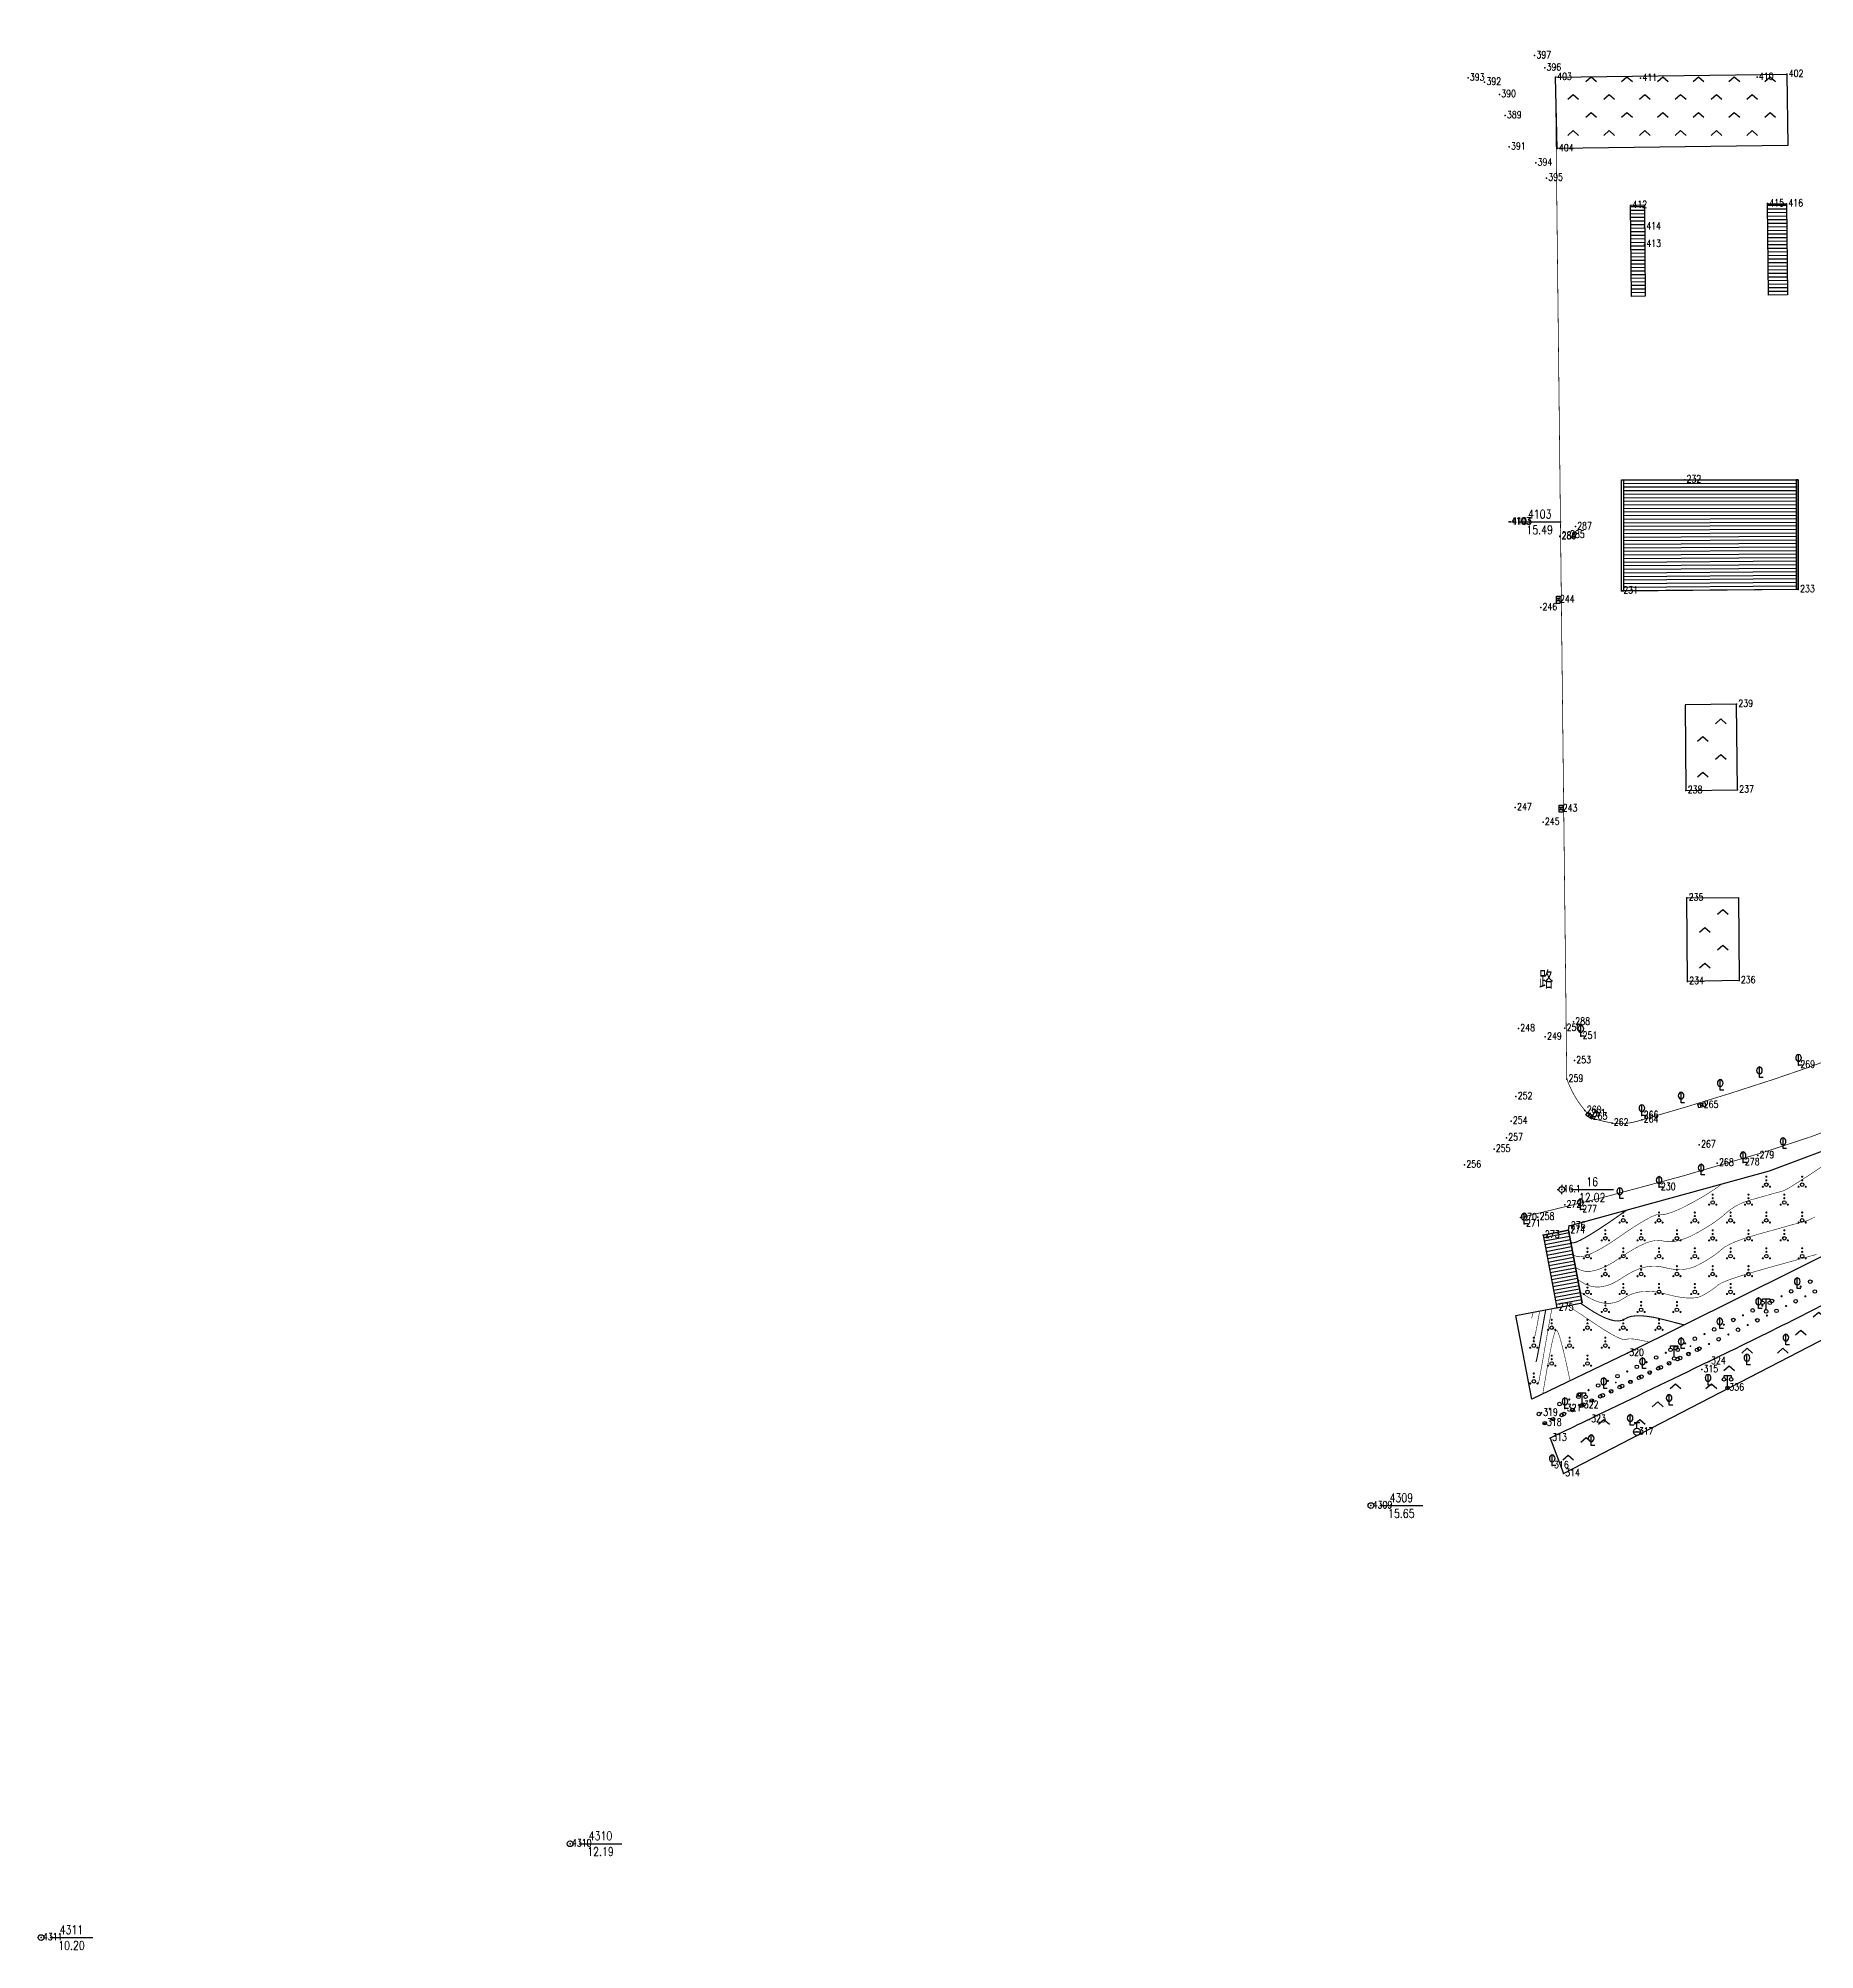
# Model space of a CAD drawing. Extents: x 1196 to 2163, y 619 to 1882.
# Drawn here: x 1499.5 to 1747.7, y 618.7 to 885.9 of the extents above; entities that cross this region are included whole.
import ezdxf
from ezdxf.enums import TextEntityAlignment as Align

# ---------------------------------------------------------------- set-up
doc = ezdxf.new("R2010")
doc.units = 0
doc.header["$LTSCALE"] = 0.5
doc.header["$PDSIZE"] = 0.2
doc.layers.get('0').update_dxf_attribs({"linetype": 'CONTINUOUS'})
doc.layers.add('ASSIST', color=7, linetype='CONTINUOUS', plot=False)
for name, color, linetype in [('DGX', 2, 'CONTINUOUS'), ('DLDW', 11, 'CONTINUOUS'), ('DLSS', 4, 'CONTINUOUS'), ('GXYZ', 2, 'CONTINUOUS'), ('JMD', 6, 'CONTINUOUS'), ('KZD', 1, 'CONTINUOUS'), ('ZBTZ', 3, 'CONTINUOUS'), ('ZDH', 1, 'CONTINUOUS')]:
    doc.layers.add(name, color=color, linetype=linetype)
doc.styles.add('HZ', font='rs.shx', dxfattribs={"width": 0.8, "bigfont": 'hztxt.shx'})
doc.linetypes.add('1161', pattern='A,0,[149,AAA.SHX,S=0.15,R=0,X=0,Y=0],-1.6', length=1.6)

# ---------------------------------------------------------------- blocks, each defined once
blk = doc.blocks.new('gc211')
for p, q in [((0, 0), (-1.5, -1.32)), ((1.5, -1.32), (0, 0))]:
    blk.add_line(p, q)
blk = doc.blocks.new('gc253')
at = {"const_width": 0.3}
blk.add_lwpolyline([(-0.15, 0, 1), (0.15, 0, 1)], format="xyb", close=True, dxfattribs=at)
blk = doc.blocks.new('gc170')
at = {"linetype": 'Continuous'}
blk.add_circle((0, 0), 0.5, dxfattribs=at)
blk = doc.blocks.new('gc143')
for p, q in [((0, 0), (0, 3)), ((1, 0), (0, 0))]:
    blk.add_line(p, q)
for centre, start, end in [((0.225, 2), 102.68038, 257.31962), ((-0.225, 2), 282.68038, 77.31962)]:
    blk.add_arc(centre, 1.025, start, end)
blk = doc.blocks.new('gc097')
for p, q in [((-1, 2.9), (-1, 3.5)), ((-1, 3.5), (1, 3.5)), ((0, 0.5), (0, 3.5)), ((1, 3.5), (1, 2.9))]:
    blk.add_line(p, q)
for centre in [(-1, 2.4), (0, 0), (1, 2.4)]:
    blk.add_circle(centre, 0.5)
blk = doc.blocks.new('gc160')
at = {"const_width": 0.3}
for points in [[(-0.15, 2.2, 1), (0.15, 2.2, 1)], [(-0.15, 1.2, 1), (0.15, 1.2, 1)], [(-1.15, -0.6, 1), (-0.85, -0.6, 1)], [(0.85, -0.6, 1), (1.15, -0.6, 1)]]:
    blk.add_lwpolyline(points, format="xyb", close=True, dxfattribs=at)
blk.add_circle((0, 0), 0.5)
blk = doc.blocks.new('gc041')
for p, q in [((-1, 0.5), (1, 0.5)), ((-1, -0.5), (-1, 0.5)), ((-0.33, 0.5), (-0.33, -0.5)), ((0.33, 0.5), (0.33, -0.5)), ((1, 0.5), (1, -0.5)), ((1, -0.5), (-1, -0.5))]:
    blk.add_line(p, q)
blk = doc.blocks.new('gc133')
for p, q in [((-1, 0), (1, 0)), ((-0.8, 2.6), (0.8, 2.6)), ((0, 1), (0, 2.6))]:
    blk.add_line(p, q)
blk.add_circle((0, 0), 1)
blk = doc.blocks.new('gc116')
for p, q in [((-1.3, 0), (-0.8, 0)), ((0, 1.3), (0, 0.8)), ((1.3, 0), (0.8, 0)), ((0, -1.3), (0, -0.8))]:
    blk.add_line(p, q)
blk.add_circle((0, 0), 0.8)
blk.add_point((0, 0))
blk = doc.blocks.new('gc117')
blk.add_circle((0, 0), 0.8)
blk.add_point((0, 0))

msp = doc.modelspace()

# ---------------------------------------------------------------- linework, layer by layer
at = {"linetype": 'Continuous'}
for p, q in [((1709.78, 718.62, 11.94), (1713.33, 719.28, 12.03)), ((1713.33, 719.29, 11.94), (1713.39, 719.89, 12.06)), ((1713.33, 719.29, 11.94), (1715.25, 709.14, 15.95)), ((1715.25, 709.14, 15.95), (1713.33, 719.29, 11.94)), ((1709.78, 718.62, 11.94), (1711.71, 708.46, 15.95)), ((1711.71, 708.46, 15.95), (1715.25, 709.14, 15.95))]:
    msp.add_line(p, q, dxfattribs=at)
for p in [(1740.84, 708.2), (1730.39, 703.11), (1719.95, 698.01)]:
    msp.add_point(p, dxfattribs=at)
at = {"layer": 'ASSIST', "linetype": 'Continuous', "flags": 128}
for points in [[(1723.93, 862.6), (1724.04, 849.85), (1722.11, 849.83), (1722, 862.58)], [(1743.79, 862.78), (1743.9, 850.03), (1741.25, 850.01), (1741.14, 862.76)], [(1720.73, 808.65), (1720.73, 824.19), (1745.43, 824.19), (1745.43, 808.85)], [(1709.78, 718.62), (1711.71, 708.46), (1715.25, 709.14), (1713.33, 719.29)]]:
    msp.add_lwpolyline(points, close=True, dxfattribs=at)
at = {"layer": 'DGX', "linetype": 'Continuous', "const_width": 0.075}
for points in [[(1714.31, 714.12), (1714.61, 713.92), (1715.12, 713.67), (1715.7, 713.54), (1716.34, 713.54), (1717.05, 713.67), (1717.83, 713.93), (1718.68, 714.31), (1719.59, 714.83), (1720.58, 715.47), (1721.56, 716.13), (1722.47, 716.68), (1723.31, 717.13), (1724.08, 717.48), (1724.78, 717.72), (1725.41, 717.85), (1725.97, 717.88), (1726.46, 717.81), (1726.93, 717.71), (1727.43, 717.68), (1727.95, 717.71), (1728.51, 717.8), (1729.09, 717.96), (1729.71, 718.17), (1730.35, 718.45), (1731.02, 718.79), (1731.69, 719.15), (1732.32, 719.52), (1732.9, 719.88), (1733.45, 720.23), (1733.96, 720.58), (1734.43, 720.93), (1734.86, 721.27), (1735.25, 721.61), (1735.63, 721.94), (1736.03, 722.24), (1736.44, 722.51), (1736.87, 722.76), (1737.32, 722.99), (1737.79, 723.19), (1738.27, 723.37), (1738.78, 723.53), (1739.27, 723.66), (1739.72, 723.79), (1740.14, 723.91), (1740.52, 724.01), (1740.86, 724.11), (1741.17, 724.2), (1741.43, 724.27), (1741.66, 724.34), (1741.87, 724.4), (1742.08, 724.46), (1742.28, 724.51), (1742.48, 724.57), (1742.68, 724.62), (1742.87, 724.67), (1743.07, 724.72), (1743.26, 724.77), (1743.54, 724.89), (1744.01, 725.14), (1744.67, 725.54), (1745.51, 726.07), (1746.54, 726.73), (1747.76, 727.54), (1749.16, 728.48)], [(1713.98, 715.87), (1714.18, 715.74), (1714.55, 715.6), (1715.03, 715.58), (1715.63, 715.71), (1716.35, 715.96), (1717.18, 716.36), (1718.13, 716.88), (1719.19, 717.54), (1720.37, 718.33), (1721.54, 719.14), (1722.59, 719.83), (1723.51, 720.4), (1724.3, 720.85), (1724.97, 721.2), (1725.51, 721.42), (1725.93, 721.53), (1726.22, 721.53), (1726.49, 721.5), (1726.83, 721.53), (1727.26, 721.63), (1727.76, 721.8), (1728.34, 722.03), (1729, 722.32), (1729.73, 722.69), (1730.55, 723.11), (1731.37, 723.57), (1732.15, 724.02), (1732.88, 724.47), (1733.56, 724.91), (1734.2, 725.35), (1734.78, 725.78), (1734.79, 725.78)], [(1714.64, 712.38), (1715.05, 712.11), (1715.69, 711.74), (1716.36, 711.49), (1717.04, 711.37), (1717.75, 711.37), (1718.48, 711.5), (1719.23, 711.74), (1719.99, 712.12), (1720.78, 712.61), (1721.58, 713.12), (1722.35, 713.54), (1723.12, 713.87), (1723.86, 714.1), (1724.59, 714.24), (1725.31, 714.28), (1726.01, 714.23), (1726.7, 714.09), (1727.37, 713.93), (1728.02, 713.83), (1728.65, 713.79), (1729.26, 713.81), (1729.85, 713.88), (1730.42, 714.02), (1730.97, 714.21), (1731.5, 714.46), (1732.01, 714.74), (1732.48, 715.01), (1732.92, 715.29), (1733.34, 715.56), (1733.73, 715.82), (1734.08, 716.08), (1734.41, 716.34), (1734.7, 716.6), (1735.03, 716.86), (1735.44, 717.11), (1735.94, 717.37), (1736.53, 717.64), (1737.2, 717.9), (1737.96, 718.17), (1738.82, 718.44), (1739.75, 718.71), (1740.68, 718.97), (1741.51, 719.2), (1742.23, 719.4), (1742.85, 719.57), (1743.36, 719.72), (1743.77, 719.83), (1744.07, 719.92), (1744.27, 719.98), (1744.43, 720.02), (1744.62, 720.07), (1744.83, 720.13), (1745.07, 720.19), (1745.33, 720.26), (1745.62, 720.34), (1745.93, 720.42), (1746.27, 720.5), (1746.67, 720.63), (1747.17, 720.85), (1747.77, 721.16)], [(1747.98, 715.9), (1747.66, 715.82), (1747.38, 715.75), (1747.16, 715.69), (1747, 715.64), (1746.89, 715.61), (1746.71, 715.56), (1746.37, 715.47), (1745.86, 715.32), (1745.18, 715.13), (1744.32, 714.9), (1743.29, 714.61), (1742.1, 714.28), (1740.73, 713.9), (1739.36, 713.51), (1738.14, 713.15), (1737.08, 712.81), (1736.18, 712.51), (1735.44, 712.24), (1734.85, 711.99), (1734.42, 711.78), (1734.15, 711.59), (1733.95, 711.41), (1733.73, 711.24), (1733.49, 711.06), (1733.23, 710.88), (1732.95, 710.7), (1732.64, 710.51), (1732.32, 710.32), (1731.98, 710.13), (1731.59, 709.97), (1731.13, 709.86), (1730.61, 709.81), (1730.01, 709.81), (1729.35, 709.87), (1728.62, 709.98), (1727.81, 710.15), (1726.94, 710.37), (1726.06, 710.58), (1725.21, 710.71), (1724.41, 710.75), (1723.64, 710.72), (1722.92, 710.6), (1722.24, 710.4), (1721.59, 710.12), (1720.99, 709.75), (1720.4, 709.4), (1719.77, 709.18), (1719.13, 709.07), (1718.45, 709.07), (1717.75, 709.2), (1717.02, 709.45), (1716.27, 709.81), (1715.49, 710.29), (1714.97, 710.64)], [(1711.01, 708.33), (1710.99, 708.24), (1710.83, 707.42), (1710.64, 706.4), (1710.43, 705.19), (1710.18, 703.8), (1709.94, 702.41), (1709.73, 701.2), (1709.55, 700.17), (1709.4, 699.33), (1709.28, 698.68), (1709.19, 698.2), (1709.13, 697.92), (1709.1, 697.82)], [(1724.66, 703.65), (1724.03, 703.79), (1723.21, 703.96), (1722.53, 704.07), (1722, 704.11), (1721.63, 704.1), (1721.41, 704.03), (1721.2, 703.98), (1720.87, 704.04), (1720.42, 704.21), (1719.85, 704.48), (1719.16, 704.86), (1718.35, 705.35), (1717.41, 705.95), (1716.36, 706.66), (1715.31, 707.37), (1714.39, 707.98), (1713.61, 708.5), (1713.23, 708.75)], [(1708.11, 706.97), (1708.17, 707.05), (1708.24, 707.24), (1708.32, 707.53), (1708.39, 707.83)], [(1709.29, 708), (1709.17, 707.31), (1709.01, 706.43), (1708.87, 705.68), (1708.75, 705.06), (1708.64, 704.58), (1708.56, 704.23), (1708.49, 704.01), (1708.44, 703.92)], [(1713.55, 698.25), (1713.41, 698.87), (1713.13, 700.17), (1712.84, 701.46), (1712.58, 702.57), (1712.34, 703.49), (1712.14, 704.22), (1711.95, 704.77), (1711.79, 705.14), (1711.66, 705.32), (1711.56, 705.31), (1711.46, 705.14), (1711.34, 704.82), (1711.21, 704.36), (1711.06, 703.75), (1710.9, 702.99), (1710.72, 702.09), (1710.52, 701.04), (1710.31, 699.85), (1710.11, 698.66), (1709.93, 697.63), (1709.78, 696.75), (1709.72, 696.4)]]:
    msp.add_lwpolyline(points, dxfattribs=at)
at = {"layer": 'DGX', "color": 3, "linetype": 'Continuous', "const_width": 0.15}
for points in [[(1713.65, 717.61), (1713.74, 717.56), (1713.98, 717.52), (1714.37, 717.63), (1714.93, 717.88), (1715.65, 718.26), (1716.53, 718.79), (1717.58, 719.45), (1718.79, 720.25), (1720.16, 721.2), (1721.48, 722.12)], [(1710.14, 708.17), (1709.97, 707.26), (1709.76, 706.06), (1709.55, 704.86), (1709.37, 703.81), (1709.21, 702.93), (1709.07, 702.2), (1708.96, 701.63), (1708.87, 701.22), (1708.81, 700.96), (1708.77, 700.87)], [(1729.52, 706.07), (1729.21, 706.13), (1728.26, 706.37), (1727.18, 706.66), (1726.1, 706.93), (1725.11, 707.14), (1724.22, 707.27), (1723.42, 707.34), (1722.72, 707.33), (1722.12, 707.26), (1721.61, 707.11), (1721.2, 706.89), (1720.8, 706.69), (1720.32, 706.61), (1719.77, 706.64), (1719.15, 706.78), (1718.46, 707.03), (1717.68, 707.4), (1716.84, 707.88), (1715.92, 708.47), (1715.02, 709.08), (1715.01, 709.09)]]:
    msp.add_lwpolyline(points, dxfattribs=at)
at = {"layer": 'DLSS', "linetype": 'Continuous', "const_width": 0.1}
msp.add_lwpolyline([(1706.59, 721.05, 0.017307), (1740.62, 730.2, 0.029753), (1759.84, 737.37, 0.002264), (1797.93, 754.41, 0.016867), (1802.95, 756.89, 0.005613), (1818.87, 765.67, 0.016551), (1824.13, 768.88, 0.004146), (1824.78, 769.32, 0.000071), (1862.92, 795.31, 0.002848), (1919.74, 834.52, 0.002246), (1991.3, 884.98)], format="xyb", dxfattribs=at)
at = {"layer": 'DLSS', "linetype": 'Continuous', "const_width": 0.1, "flags": 128}
for points in [[(1713.08, 740.43), (1711.49, 880.45)], [(1712.61, 685.29), (1799.02, 729.95), (1805.16, 733.47), (1828.1, 750.84), (1854.79, 767.91), (1872.96, 775.75)]]:
    msp.add_lwpolyline(points, dxfattribs=at)
at = {"layer": 'DLSS', "linetype": 'Continuous', "flags": 128}
for points in [[(1723.58, 734.72, 0.1, 0.1, 0.010533), (1741.97, 740.38, 0.1, 0.1, 0.014817), (1754.81, 745.06, 0.1, 0.1, 0.00044), (1766.46, 749.71, 0.1, 0.1, 0.002489), (1768.51, 750.54, 0.1, 0.1, 0.014074), (1792.58, 761.26, 0.1, 0.1, 0.020321), (1808.7, 769.81, 0.1, 0.1, 0.008273), (1821.42, 777.52, 0.1, 0.1, 0.007654), (1834.9, 786.29, 0.1, 0.1, 0.002059), (1845.26, 793.32, 0.1, 0.1, 0.001573), (1858.76, 802.62, 0.1, 0.1, 0.006646), (1865.26, 807.26, 0.1, 0.1, 0.005572), (1872.88, 812.99, 0.1, 0.1, 0.063061), (1873.91, 814.01, 0.1, 0.1, 0.018351), (1876.85, 818.06, 0.1, 0.1, 0)], [(1713.08, 740.43, 0.1, 0.1, 0.043804), (1714.21, 738.01, 0.1, 0.1, 0.048304), (1715.62, 736.04, 0.1, 0.1, 0.00604), (1716.28, 735.3, 0.1, 0.1, 0.024994), (1716.45, 735.13, 0.1, 0.1, 0.112438), (1716.97, 734.85, 0.1, 0.1, 0.026204), (1719.4, 734.28, 0.1, 0.1, 0.069723), (1721.28, 734.21, 0.1, 0.1, 0.055506), (1723.58, 734.72, 0.1, 0.1, 0)]]:
    msp.add_lwpolyline(points, format="xyseb", dxfattribs=at)
at = {"layer": 'JMD', "linetype": 'Continuous'}
for p, q in [((1722.11, 849.83), (1722, 862.58)), ((1723.93, 862.35), (1722, 862.33)), ((1723.93, 861.85), (1722.01, 861.83)), ((1723.94, 861.35), (1722.01, 861.33)), ((1723.94, 860.85), (1722.02, 860.83)), ((1723.93, 862.6), (1724.04, 849.85)), ((1723.93, 862.6), (1724.04, 849.85)), ((1741.25, 850.01), (1741.14, 862.76)), ((1743.79, 862.53), (1741.14, 862.51)), ((1743.8, 862.03), (1741.15, 862.01)), ((1743.8, 861.53), (1741.15, 861.51)), ((1743.81, 861.03), (1741.16, 861.01)), ((1743.81, 860.53), (1741.16, 860.51)), ((1743.79, 862.78, 15.72), (1743.9, 850.03, 15.72)), ((1743.79, 862.78), (1743.9, 850.03)), ((1723.95, 860.35), (1722.02, 860.33)), ((1723.95, 859.85), (1722.03, 859.83)), ((1723.96, 859.35), (1722.03, 859.33)), ((1723.96, 858.85), (1722.03, 858.83)), ((1723.96, 858.35), (1722.04, 858.33)), ((1723.97, 857.85), (1722.04, 857.83)), ((1743.82, 860.03), (1741.16, 860.01)), ((1743.82, 859.53), (1741.17, 859.51)), ((1743.82, 859.03), (1741.17, 859.01)), ((1743.83, 858.53), (1741.18, 858.51)), ((1743.83, 858.03), (1741.18, 858.01)), ((1723.97, 857.35), (1722.05, 857.33)), ((1723.98, 856.85), (1722.05, 856.83)), ((1723.98, 856.35), (1722.06, 856.33)), ((1723.99, 855.85), (1722.06, 855.83)), ((1723.99, 855.35), (1722.06, 855.33)), ((1743.84, 857.53), (1741.19, 857.51)), ((1743.84, 857.03), (1741.19, 857.01)), ((1743.85, 856.53), (1741.19, 856.51)), ((1743.85, 856.03), (1741.2, 856.01)), ((1743.85, 855.53), (1741.2, 855.51)), ((1743.86, 855.03), (1741.21, 855.01)), ((1724, 854.85), (1722.07, 854.83)), ((1724, 854.35), (1722.07, 854.33)), ((1724, 853.85), (1722.08, 853.83)), ((1724.01, 853.35), (1722.08, 853.33)), ((1724.01, 852.85), (1722.09, 852.83)), ((1724.02, 852.35), (1722.09, 852.33)), ((1743.86, 854.53), (1741.21, 854.51)), ((1743.87, 854.03), (1741.22, 854.01)), ((1743.87, 853.53), (1741.22, 853.51)), ((1743.88, 853.03), (1741.22, 853.01)), ((1743.88, 852.53), (1741.23, 852.51)), ((1724.02, 851.85), (1722.09, 851.83)), ((1724.03, 851.35), (1722.1, 851.33)), ((1724.03, 850.85), (1722.1, 850.83)), ((1724.03, 850.35), (1722.11, 850.33)), ((1724.04, 849.85), (1722.11, 849.83)), ((1743.88, 852.03), (1741.23, 852.01)), ((1743.89, 851.53), (1741.24, 851.51)), ((1743.89, 851.03), (1741.24, 851.01)), ((1743.9, 850.53), (1741.25, 850.51)), ((1743.9, 850.03), (1741.25, 850.01)), ((1720.73, 824.19), (1721.03, 824.19)), ((1720.73, 808.65), (1720.73, 824.19)), ((1721.03, 808.65), (1721.03, 824.19)), ((1721.03, 824.19), (1745.13, 824.19)), ((1721.03, 823.69), (1745.13, 823.7)), ((1721.03, 823.19), (1745.13, 823.21)), ((1745.43, 824.19), (1745.13, 824.19)), ((1745.13, 824.19), (1745.13, 808.85)), ((1745.43, 808.85), (1745.43, 824.19)), ((1721.03, 822.69), (1745.13, 822.71)), ((1721.03, 822.19), (1745.13, 822.22)), ((1721.03, 821.69), (1745.13, 821.73)), ((1721.03, 821.19), (1745.13, 821.23)), ((1721.03, 820.69), (1745.13, 820.74)), ((1721.03, 820.19), (1745.13, 820.24)), ((1721.03, 819.69), (1745.13, 819.75)), ((1721.03, 819.19), (1745.13, 819.26)), ((1721.03, 818.69), (1745.13, 818.76)), ((1721.03, 818.19), (1745.13, 818.27)), ((1721.03, 817.69), (1745.13, 817.78)), ((1721.03, 817.19), (1745.13, 817.28)), ((1721.03, 816.69), (1745.13, 816.79)), ((1721.03, 816.19), (1745.13, 816.29)), ((1721.03, 815.69), (1745.13, 815.8)), ((1721.03, 815.19), (1745.13, 815.31)), ((1721.03, 814.69), (1745.13, 814.81)), ((1721.03, 814.19), (1745.13, 814.32)), ((1721.03, 813.69), (1745.13, 813.83)), ((1721.03, 813.19), (1745.13, 813.33)), ((1721.03, 812.69), (1745.13, 812.84)), ((1721.03, 812.19), (1745.13, 812.34)), ((1721.03, 811.69), (1745.13, 811.85)), ((1721.03, 811.19), (1745.13, 811.36)), ((1721.03, 810.69), (1745.13, 810.86)), ((1721.03, 810.19), (1745.13, 810.37)), ((1721.03, 809.69), (1745.13, 809.88)), ((1720.73, 808.65), (1721.03, 808.65)), ((1721.03, 809.19), (1745.13, 809.38)), ((1721.03, 808.69), (1745.13, 808.89)), ((1745.43, 808.85), (1745.13, 808.85)), ((1709.85, 718.29), (1713.39, 718.96)), ((1715.25, 709.14), (1713.33, 719.29)), ((1709.78, 718.62), (1711.71, 708.46)), ((1709.94, 717.8), (1713.48, 718.47)), ((1710.03, 717.31), (1713.58, 717.98)), ((1710.13, 716.81), (1713.67, 717.49)), ((1710.22, 716.32), (1713.76, 717)), ((1710.31, 715.83), (1713.86, 716.5)), ((1710.41, 715.34), (1713.95, 716.01)), ((1710.5, 714.85), (1714.04, 715.52)), ((1710.59, 714.36), (1714.14, 715.03)), ((1710.68, 713.87), (1714.23, 714.54)), ((1710.78, 713.38), (1714.32, 714.05)), ((1710.87, 712.88), (1714.42, 713.56)), ((1710.96, 712.39), (1714.51, 713.07)), ((1711.06, 711.9), (1714.6, 712.57)), ((1711.15, 711.41), (1714.69, 712.08)), ((1711.24, 710.92), (1714.79, 711.59)), ((1711.34, 710.43), (1714.88, 711.1)), ((1711.43, 709.94), (1714.97, 710.61)), ((1711.52, 709.45), (1715.07, 710.12)), ((1711.62, 708.95), (1715.16, 709.63))]:
    msp.add_line(p, q, dxfattribs=at)
at = {"layer": 'KZD', "linetype": 'Continuous'}
for p, q in [((1706.29, 818.3), (1712.29, 818.3)), ((1713.63, 724.97), (1719.63, 724.97)), ((1686.96, 680.8), (1692.96, 680.8)), ((1575.06, 633.54), (1581.06, 633.54)), ((1501.14, 620.42), (1507.14, 620.42))]:
    msp.add_line(p, q, dxfattribs=at)
at = {"layer": 'ZBTZ', "linetype": '1161', "flags": 128}
msp.add_lwpolyline([(2121.82, 1026.51), (2151.19, 995.67), (2151.42, 993.36), (2151.53, 990.43), (2151.53, 989.01), (2151.38, 988.34), (2151, 986.93), (2150.02, 985.07), (2148.29, 982.5), (2146.19, 980.09), (2145.7, 979.78), (2096.33, 944.91), (2043.54, 908.4), (1945.97, 839.94), (1866.41, 784.94), (1844, 770.51), (1793.75, 739.61), (1787.35, 736.36), (1781.6, 733.16), (1764.84, 723.95), (1752.6, 717.55), (1721.55, 702.1), (1708.19, 695.67), (1705.97, 707.37), (1715.25, 709.14), (1713.33, 719.29), (1713.39, 719.89), (1741.42, 727.61), (1760.94, 734.89), (1799.05, 751.94), (1804.24, 754.5), (1825.48, 766.53), (1841.91, 776.8), (1864.56, 793.15), (1992.85, 882.76), (2000.01, 888.8), (2003.78, 892.56), (2012.65, 902.66), (2015.54, 906.34), (2020.91, 915), (2025.38, 925.02), (2030.02, 940.68), (2031.48, 947.7), (2032.67, 959.12), (2038.74, 959.05), (2038.79, 969.11), (2032.71, 969.19), (2030.8, 1037.78), (2029.78, 1088.82), (2027.96, 1095.29), (2025.31, 1099.93), (2022.41, 1105.06), (2019.03, 1109.61), (2017.02, 1111.92), (2001.14, 1128.32), (1942.65, 1190.71), (1941.55, 1191.89), (1941.02, 1193.1), (1940.91, 1193.98), (1940.93, 1194.88), (1941.08, 1195.88), (1941.44, 1197.02), (1942.05, 1198.13), (1942.56, 1198.77), (1943.3, 1199.49), (1944.46, 1200.39), (1945.46, 1200.71), (1947.06, 1201.06), (1949.3, 1201.03), (1953.93, 1200.94), (1955.83, 1200.74), (2121.12, 1027.25)], close=True, dxfattribs=at)
at = {"layer": 'ZBTZ', "linetype": 'Continuous', "flags": 128}
for points, elevation in [([(1711.73, 870.49), (1711.49, 880.45), (1743.85, 880.88), (1743.98, 870.92)], 15.61), ([(1729.73, 780.76), (1736.93, 780.85), (1736.8, 792.82), (1729.6, 792.74)], 14.38), ([(1737.15, 754.19), (1729.94, 754.08), (1729.87, 765.75), (1737.08, 765.8)], 13.44)]:
    msp.add_lwpolyline(points, close=True, dxfattribs=dict(at, elevation=elevation))
msp.add_lwpolyline([(1750.45, 709.65, -0.004776), (1744.63, 706.68, -0.002409), (1732.99, 700.96, -0.000441), (1731.87, 700.42, -0.000032), (1716.23, 692.86, -0.000903), (1715.13, 692.33, -0.000229), (1710.78, 690.25), (1712.61, 685.29), (1799.02, 729.95)], format="xyb", dxfattribs=at)
at = {"layer": 'ZDH', "linetype": 'Continuous'}
for p in [(1708.59, 883.48, 15.5), (1710, 881.75, 15.5), (1699.28, 880.38, 15.45), (1701.6, 879.77, 15.44), (1711.49, 880.45, 15.58), (1723.4, 880.31, 15.77), (1739.67, 880.46, 15.63), (1743.85, 880.88, 15.62), (1703.67, 878.05, 15.42), (1704.46, 875.11, 15.44), (1705.04, 870.73, 15.47), (1708.75, 868.49, 15.53), (1711.73, 870.49, 15.61), (1710.24, 866.37, 15.5), (1722, 862.55, 15.69), (1741.14, 862.79, 15.72), (1743.79, 862.78, 15.72), (1723.94, 859.55, 17.19), (1723.94, 857.1, 18.41), (1729.56, 824.19, 21.13), (1705.04, 818.3, 15.49), (1705.2, 818.3, 15.49), (1714.28, 817.64, 15.55), (1712.1, 816.26, 15.48), (1712.12, 816.31, 15.48), (1713.28, 816.47, 15.78), (1711.88, 807.42, 15.33), (1720.73, 808.65, 15.41), (1745.43, 808.85, 15.39), (1709.44, 806.33, 15.37), (1736.8, 792.82, 14.81), (1729.73, 780.76, 14.38), (1736.93, 780.85, 14.38), (1705.88, 778.39, 14.24), (1712.26, 778.21, 14.28), (1709.77, 776.32, 14.24), (1729.87, 765.75, 13.84), (1729.94, 754.08, 13.38), (1737.15, 754.19, 13.44), (1714.02, 748.4, 12.98), (1706.33, 747.5, 12.75), (1710.08, 746.31, 12.78), (1712.81, 747.53, 12.8), (1715.04, 746.43, 12.85), (1714.16, 743, 12.76), (1713.08, 740.43, 12.47), (1745.47, 742.38, 13.24), (1705.98, 737.98, 12.24), (1715.62, 736.04, 12.26), (1716.19, 735.57, 12.2), (1716.45, 735.13, 12.17), (1723.58, 735.34, 12.62), (1731.96, 736.77, 12.6), (1704.65, 732.22, 11.85), (1705.29, 734.55, 11.99), (1719.4, 734.28, 12.25), (1723.58, 734.72, 12.33), (1702.91, 730.63, 11.7), (1731.6, 731.24, 12.6), (1739.76, 729.74, 12.92), (1698.8, 728.42, 11.57), (1734.11, 728.69, 12.6), (1737.72, 728.75, 12.96), (1712.38, 724.97, 12.02), (1725.98, 725.29, 12.49), (1712.79, 722.84, 11.93), (1715, 722.18, 12.22), (1706.59, 721.05, 11.69), (1707.13, 720.18, 11.87), (1709.04, 721.13, 11.86), (1713.33, 719.28, 12.03), (1713.39, 719.89, 12.06), (1709.78, 718.62, 11.94), (1711.71, 708.46, 15.95), (1721.55, 702.1, 15.84), (1721.55, 702.1, 15.84), (1732.99, 700.96, 15.56), (1732.99, 700.96, 15.56), (1731.93, 699.82, 15.65), (1731.93, 699.82, 15.65), (1715.21, 694.8, 15.87), (1715.21, 694.8, 15.87), (1735.55, 697.25, 15.67), (1735.55, 697.25, 15.67), (1709.53, 693.75, 16.17), (1709.53, 693.75, 16.17), (1710.05, 692.34, 15.88), (1710.05, 692.34, 15.88), (1712.83, 694.36, 16.22), (1712.83, 694.36, 16.22), (1716.23, 692.86, 15.82), (1716.23, 692.86, 15.82), (1710.78, 690.25, 15.84), (1710.78, 690.25, 15.84), (1722.89, 691.11, 15.92), (1722.89, 691.11, 15.92), (1711.05, 686.4, 16.12), (1711.05, 686.4, 16.12), (1712.61, 685.29, 15.64), (1712.61, 685.29, 15.64), (1685.71, 680.8, 15.65), (1573.81, 633.54, 12.19), (1499.89, 620.42, 10.2)]:
    msp.add_point(p, dxfattribs=at)

# ---------------------------------------------------------------- block references
at = {"layer": 'DLDW', "linetype": 'Continuous', "xscale": 0.5, "yscale": 0.5}
for p in [(1740.94, 707.94, 15.84), (1728.08, 701.37, 15.84), (1735.55, 697.25, 15.67), (1715.21, 694.8, 15.87)]:
    msp.add_blockref('gc097', p, dxfattribs=at)
at = {"layer": 'GXYZ', "linetype": 'Continuous', "xscale": 0.5, "yscale": 0.5, "zscale": 0.5}
for p, rotation in [((1711.88, 807.42, 15.33), 270), ((1712.26, 778.21, 14.28), 270), ((1716.28, 735.3), 326.6019541860506), ((1731.96, 736.77, 12.6), 193.7882880102591)]:
    msp.add_blockref('gc041', p, dxfattribs=dict(at, rotation=rotation))
at = {"layer": 'GXYZ', "linetype": 'Continuous', "xscale": 0.5, "yscale": 0.5}
msp.add_blockref('gc133', (1722.89, 691.11, 15.92), dxfattribs=at)
at = {"layer": 'KZD', "linetype": 'Continuous', "xscale": 0.5, "yscale": 0.5}
for name, p in [('gc116', (1712.38, 724.97, 12.02)), ('gc117', (1685.71, 680.8, 15.65)), ('gc117', (1573.81, 633.54, 12.19)), ('gc117', (1499.89, 620.42, 10.2))]:
    msp.add_blockref(name, p, dxfattribs=at)
at = {"layer": 'ZBTZ', "linetype": 'Continuous', "xscale": 0.5, "yscale": 0.5}
for name, p in [('gc211', (1716.49, 880.49)), ('gc211', (1721.49, 880.49)), ('gc211', (1726.49, 880.49)), ('gc211', (1731.49, 880.49)), ('gc211', (1736.49, 880.49)), ('gc211', (1741.49, 880.49)), ('gc211', (1713.99, 877.99)), ('gc211', (1718.99, 877.99)), ('gc211', (1723.99, 877.99)), ('gc211', (1728.99, 877.99)), ('gc211', (1733.99, 877.99)), ('gc211', (1738.99, 877.99)), ('gc211', (1716.49, 875.49)), ('gc211', (1721.49, 875.49)), ('gc211', (1726.49, 875.49)), ('gc211', (1731.49, 875.49)), ('gc211', (1736.49, 875.49)), ('gc211', (1741.49, 875.49)), ('gc211', (1713.99, 872.99)), ('gc211', (1718.99, 872.99)), ('gc211', (1723.99, 872.99)), ('gc211', (1728.99, 872.99)), ('gc211', (1733.99, 872.99)), ('gc211', (1738.99, 872.99)), ('gc211', (1732.1, 788.26)), ('gc211', (1734.6, 790.76)), ('gc211', (1734.6, 785.76)), ('gc211', (1732.1, 783.26)), ('gc211', (1732.37, 761.58)), ('gc211', (1734.87, 764.08)), ('gc211', (1734.87, 759.08)), ('gc211', (1732.37, 756.58)), ('gc143', (1715.04, 746.43, 12.85)), ('gc143', (1745.47, 742.38, 13.24)), ('gc143', (1734.52, 738.86, 13.24)), ('gc143', (1740, 740.62, 13.24)), ('gc143', (1729.05, 737.1, 13.24)), ('gc143', (1723.58, 735.34, 12.62)), ('gc143', (1743.3, 730.71, 13.57)), ('gc143', (1737.72, 728.75, 12.96)), ('gc143', (1725.98, 725.29, 12.49)), ('gc143', (1731.85, 727.02, 12.49)), ('gc160', (1740.97, 725.67)), ('gc160', (1745.97, 725.67)), ('gc143', (1720.49, 723.74, 12.22)), ('gc160', (1733.47, 723.17)), ('gc160', (1738.47, 723.17)), ('gc160', (1743.47, 723.17)), ('gc143', (1707.13, 720.18, 11.87)), ('gc143', (1715, 722.18, 12.22)), ('gc160', (1720.97, 720.67)), ('gc160', (1725.97, 720.67)), ('gc160', (1730.97, 720.67)), ('gc160', (1735.97, 720.67)), ('gc160', (1740.97, 720.67)), ('gc160', (1745.97, 720.67)), ('gc160', (1718.47, 718.17)), ('gc160', (1723.47, 718.17)), ('gc160', (1728.47, 718.17)), ('gc160', (1733.47, 718.17)), ('gc160', (1738.47, 718.17)), ('gc160', (1743.47, 718.17)), ('gc160', (1715.97, 715.67)), ('gc160', (1720.97, 715.67)), ('gc160', (1725.97, 715.67)), ('gc160', (1730.97, 715.67)), ('gc160', (1735.97, 715.67)), ('gc160', (1740.97, 715.67)), ('gc160', (1745.97, 715.67)), ('gc160', (1718.47, 713.17)), ('gc160', (1723.47, 713.17)), ('gc160', (1728.47, 713.17)), ('gc160', (1733.47, 713.17)), ('gc160', (1738.47, 713.17)), ('gc160', (1715.97, 710.67)), ('gc160', (1720.97, 710.67)), ('gc160', (1725.97, 710.67)), ('gc160', (1730.97, 710.67)), ('gc160', (1735.97, 710.67)), ('gc143', (1745.29, 711.13, 16.22)), ('gc160', (1718.47, 708.17)), ('gc160', (1723.47, 708.17)), ('gc160', (1728.47, 708.17)), ('gc143', (1739.88, 708.34, 16.22)), ('gc160', (1710.97, 705.67)), ('gc160', (1715.97, 705.67)), ('gc160', (1720.97, 705.67)), ('gc160', (1725.97, 705.67)), ('gc143', (1734.47, 705.54, 16.22)), ('gc211', (1748.28, 707.79)), ('gc160', (1708.47, 703.17)), ('gc160', (1713.47, 703.17)), ('gc160', (1718.47, 703.17)), ('gc143', (1729.06, 702.74, 16.22)), ('gc211', (1738.28, 702.79)), ('gc211', (1743.28, 702.79)), ('gc143', (1743.7, 703.28, 14.1)), ('gc211', (1745.78, 705.29)), ('gc160', (1710.97, 700.67)), ('gc160', (1715.97, 700.67)), ('gc143', (1723.65, 699.95, 16.22)), ('gc211', (1735.78, 700.29)), ('gc143', (1738.26, 700.47, 14.1)), ('gc160', (1708.47, 698.17)), ('gc143', (1718.24, 697.15, 16.22)), ('gc211', (1728.28, 697.79)), ('gc143', (1732.82, 697.65, 14.1)), ('gc211', (1733.28, 697.79)), ('gc143', (1712.83, 694.36, 16.22)), ('gc211', (1725.78, 695.29)), ('gc143', (1727.38, 694.84, 14.1)), ('gc211', (1718.28, 692.79)), ('gc143', (1721.93, 692.03, 14.1)), ('gc211', (1723.28, 692.79)), ('gc211', (1715.78, 690.29)), ('gc143', (1716.49, 689.21, 14.1)), ('gc143', (1711.05, 686.4, 16.12)), ('gc211', (1713.28, 687.79))]:
    msp.add_blockref(name, p, dxfattribs=at)
for name, p, rotation in [('gc170', (1744.43, 710.75, 15.84), 206.7337034761514), ('gc253', (1745.77, 711.42, 15.84), 206.9875166948623), ('gc170', (1747.1, 712.11, 15.84), 207.2413299135733), ('gc170', (1747.74, 710.73, 15.84), 27.2314334402894), ('gc170', (1739.06, 708.08, 15.84), 206.270839995519), ('gc253', (1740.4, 708.74, 15.84), 206.3349007969219), ('gc170', (1741.74, 709.41, 15.84), 206.3989615983249), ('gc170', (1742.39, 708.03, 15.84), 26.3974064210804), ('gc253', (1743.09, 710.07, 15.84), 206.4798902574404), ('gc253', (1743.73, 708.7, 15.84), 26.47338829495038), ('gc170', (1745.07, 709.37, 15.84), 26.72607001006342), ('gc253', (1746.41, 710.05, 15.84), 26.9787517251764), ('gc170', (1733.67, 705.43, 15.84), 206.0145967899072), ('gc253', (1735.02, 706.09, 15.84), 206.0786575913102), ('gc170', (1736.36, 706.75, 15.84), 206.1427183927131), ('gc170', (1737.01, 705.38, 15.84), 26.14145249789043), ('gc253', (1737.71, 707.41, 15.84), 206.2067791941161), ('gc253', (1738.35, 706.04, 15.84), 26.20544097868795), ('gc170', (1739.7, 706.7, 15.84), 26.26942945948541), ('gc253', (1741.04, 707.37, 15.84), 26.33341794028293), ('gc170', (1728.27, 702.81, 15.84), 205.8030958522971), ('gc253', (1729.62, 703.47, 15.84), 205.8037239673567), ('gc170', (1730.97, 704.12, 15.84), 205.8695579439161), ('gc170', (1731.28, 702.58, 15.84), 205.7515254867448), ('gc253', (1731.43, 702.66, 15.84), 25.75152548674482), ('gc170', (1731.61, 702.74, 15.84), 25.8677350358229), ('gc253', (1732.32, 704.77, 15.84), 205.9505359885042), ('gc253', (1732.96, 703.4, 15.84), 25.94948705549797), ('gc170', (1734.31, 704.06, 15.84), 26.01347553629549), ('gc253', (1735.66, 704.72, 15.84), 26.07746401709296), ('gc170', (1722.87, 700.2, 15.84), 205.800583392059), ('gc253', (1724.22, 700.85, 15.84), 205.8012115071185), ('gc170', (1725.57, 701.51, 15.84), 205.8018396221781), ('gc170', (1725.87, 699.98, 15.84), 205.7515254867448), ('gc253', (1726.03, 700.05, 15.84), 25.75152548674482), ('gc170', (1726.21, 700.13, 15.84), 25.80183097368577), ('gc253', (1726.92, 702.16, 15.84), 205.8024677372376), ('gc253', (1727.22, 700.63, 15.84), 205.7515254867448), ('gc170', (1727.38, 700.7, 15.84), 25.75152548674482), ('gc253', (1727.56, 700.79, 15.84), 25.80245908178478), ('gc170', (1728.57, 701.28, 15.84), 205.7515254867448), ('gc253', (1728.73, 701.35, 15.84), 25.75152548674482), ('gc170', (1728.91, 701.44, 15.84), 25.80308718988383), ('gc253', (1729.92, 701.93, 15.84), 205.7515254867448), ('gc170', (1730.08, 702.01, 15.84), 25.75152548674482), ('gc253', (1730.26, 702.09, 15.84), 25.80371529798282), ('gc170', (1717.47, 697.59, 15.84), 205.7980709318209), ('gc253', (1718.82, 698.24, 15.84), 205.7986990468804), ('gc170', (1720.17, 698.9, 15.84), 205.7993271619399), ('gc170', (1720.47, 697.37, 15.84), 205.7515254867448), ('gc253', (1720.62, 697.44, 15.84), 25.75152548674482), ('gc170', (1720.81, 697.52, 15.84), 25.79931854128971), ('gc253', (1721.52, 699.55, 15.84), 205.7999552769994), ('gc253', (1721.82, 698.02, 15.84), 205.7515254867448), ('gc170', (1721.97, 698.1, 15.84), 25.75152548674482), ('gc253', (1722.16, 698.17, 15.84), 25.79994664938871), ('gc170', (1723.17, 698.67, 15.84), 205.7515254867448), ('gc253', (1723.32, 698.75, 15.84), 25.75152548674482), ('gc170', (1723.51, 698.83, 15.84), 25.80057475748772), ('gc253', (1724.52, 699.32, 15.84), 205.7515254867448), ('gc170', (1724.67, 699.4, 15.84), 25.75152548674482), ('gc253', (1724.86, 699.48, 15.84), 25.80120286558677), ('gc170', (1712.06, 694.99, 15.84), 205.5721052029137), ('gc253', (1713.42, 695.63, 15.84), 205.5884563771514), ('gc170', (1714.77, 696.28, 15.84), 205.7968147017018), ('gc170', (1715.06, 694.76, 15.84), 205.7515254867448), ('gc253', (1715.22, 694.84, 15.84), 25.75152548674482), ('gc170', (1715.41, 694.91, 15.84), 25.79680610889359), ('gc253', (1716.12, 696.94, 15.84), 205.7974428167614), ('gc253', (1716.41, 695.41, 15.84), 205.7515254867448), ('gc170', (1716.57, 695.49, 15.84), 25.75152548674482), ('gc253', (1716.76, 695.56, 15.84), 25.79743421699266), ('gc170', (1717.77, 696.07, 15.84), 205.7515254867448), ('gc253', (1717.92, 696.14, 15.84), 25.75152548674482), ('gc170', (1718.11, 696.22, 15.84), 25.79806232509165), ('gc253', (1719.12, 696.72, 15.84), 205.7515254867448), ('gc170', (1719.27, 696.79, 15.84), 25.75152548674482), ('gc253', (1719.46, 696.87, 15.84), 25.79869043319066), ('gc170', (1709.17, 693.6), 295.5372108252944), ('gc170', (1709.17, 693.6), 205.5383068397529), ('gc253', (1709.82, 692.25, 15.84), 295.5372108252934), ('gc170', (1710, 692.32, 15.84), 25.53925346444017), ('gc253', (1710.71, 694.34, 15.84), 205.555754028676), ('gc253', (1711.01, 692.81, 15.84), 205.7515254867448), ('gc170', (1711.16, 692.88, 15.84), 25.75152548674482), ('gc253', (1711.35, 692.96, 15.84), 25.55559992303926), ('gc170', (1712.36, 693.46, 15.84), 205.7515254867448), ('gc253', (1712.52, 693.53, 15.84), 25.75152548674482), ('gc170', (1712.7, 693.61, 15.84), 25.57194638163836), ('gc253', (1713.71, 694.11, 15.84), 205.7515254867448), ('gc170', (1713.87, 694.18, 15.84), 25.75152548674482), ('gc253', (1714.06, 694.26, 15.84), 25.58829284023746)]:
    msp.add_blockref(name, p, dxfattribs=dict(at, rotation=rotation))

# ---------------------------------------------------------------- texts
at = {"layer": 'DLSS', "linetype": 'Continuous', "style": 'HZ', "width": 0.8}
msp.add_text('路', height=2.5, dxfattribs=at).set_placement((1709.19, 753.04))
at = {"layer": 'KZD', "linetype": 'Continuous', "style": 'HZ', "width": 0.8}
for s, p in [('15.49', (1709.29, 817.2)), ('4103', (1709.29, 819.4)), ('12.02', (1716.63, 723.87)), ('16', (1716.63, 726.07)), ('4309', (1689.96, 681.9)), ('15.65', (1689.96, 679.7)), ('4310', (1578.06, 634.64)), ('12.19', (1578.06, 632.44)), ('10.20', (1504.14, 619.32)), ('4311', (1504.14, 621.52))]:
    msp.add_text(s, height=1.2, dxfattribs=at).set_placement(p, align=Align.MIDDLE)
at = {"layer": 'ZDH', "linetype": 'Continuous', "style": 'HZ', "width": 0.8}
for s, p in [('397', (1708.84, 883.1, 15.5)), ('396', (1710.25, 881.38, 15.5)), ('393', (1699.53, 880, 15.45)), ('392', (1701.85, 879.4, 15.44)), ('403', (1711.74, 880.08, 15.58)), ('411', (1723.65, 879.94, 15.77)), ('410', (1739.92, 880.09, 15.63)), ('402', (1744.1, 880.51, 15.62)), ('390', (1703.92, 877.68, 15.42)), ('389', (1704.71, 874.73, 15.44)), ('391', (1705.29, 870.35, 15.47)), ('404', (1711.98, 870.12, 15.61)), ('394', (1709, 868.11, 15.53)), ('395', (1710.49, 866, 15.5)), ('412', (1722.25, 862.18, 15.69)), ('415', (1741.39, 862.41, 15.72)), ('416', (1744.04, 862.4, 15.72)), ('414', (1724.19, 859.18, 17.19)), ('413', (1724.19, 856.73, 18.41)), ('232', (1729.81, 823.82, 21.13)), ('4103', (1705.29, 817.92, 15.49)), ('4103', (1705.45, 817.92, 15.49)), ('287', (1714.53, 817.26, 15.55)), ('286', (1712.35, 815.89, 15.48)), ('284', (1712.37, 815.94, 15.48)), ('285', (1713.53, 816.09, 15.78)), ('246', (1709.69, 805.95, 15.37)), ('244', (1712.13, 807.05, 15.33)), ('231', (1720.98, 808.28, 15.41)), ('233', (1745.68, 808.47, 15.39)), ('239', (1737.05, 792.44, 14.81)), ('238', (1729.98, 780.39, 14.38)), ('237', (1737.18, 780.47, 14.38)), ('247', (1706.13, 778.01, 14.24)), ('243', (1712.51, 777.83, 14.28)), ('245', (1710.02, 775.95, 14.24)), ('235', (1730.12, 765.38, 13.84)), ('234', (1730.19, 753.71, 13.38)), ('236', (1737.4, 753.81, 13.44)), ('250', (1713.06, 747.16, 12.8)), ('288', (1714.27, 748.02, 12.98)), ('248', (1706.58, 747.12, 12.75)), ('249', (1710.33, 745.94, 12.78)), ('251', (1715.29, 746.05, 12.85)), ('253', (1714.41, 742.63, 12.76)), ('269', (1745.72, 742, 13.24)), ('259', (1713.33, 740.05, 12.47)), ('252', (1706.23, 737.61, 12.24)), ('254', (1705.54, 734.18, 11.99)), ('260', (1715.87, 735.66, 12.26)), ('261', (1716.44, 735.2, 12.2)), ('263', (1716.7, 734.76, 12.17)), ('262', (1719.65, 733.91, 12.25)), ('266', (1723.83, 734.96, 12.62)), ('264', (1723.83, 734.34, 12.33)), ('265', (1732.21, 736.4, 12.6)), ('257', (1704.9, 731.84, 11.85)), ('255', (1703.16, 730.26, 11.7)), ('267', (1731.85, 730.86, 12.6)), ('279', (1740.01, 729.36, 12.92)), ('256', (1699.05, 728.05, 11.57)), ('268', (1734.36, 728.31, 12.6)), ('278', (1737.97, 728.37, 12.96)), ('16.1', (1712.63, 724.6, 12.02)), ('230', (1726.23, 724.91, 12.49)), ('270', (1706.84, 720.68, 11.69)), ('258', (1709.29, 720.76, 11.86)), ('272', (1713.04, 722.47, 11.93)), ('277', (1715.25, 721.81, 12.22)), ('271', (1707.38, 719.81, 11.87)), ('273', (1710.03, 718.25, 11.94)), ('274', (1713.58, 718.9, 12.03)), ('276', (1713.64, 719.51, 12.06)), ('275', (1711.96, 708.09, 15.95)), ('320', (1721.8, 701.72, 15.84)), ('320', (1721.8, 701.72, 15.84)), ('315', (1732.18, 699.45, 15.65)), ('315', (1732.18, 699.45, 15.65)), ('324', (1733.24, 700.59, 15.56)), ('324', (1733.24, 700.59, 15.56)), ('336', (1735.8, 696.88, 15.67)), ('336', (1735.8, 696.88, 15.67)), ('321', (1713.08, 693.98, 16.22)), ('321', (1713.08, 693.98, 16.22)), ('322', (1715.46, 694.43, 15.87)), ('322', (1715.46, 694.43, 15.87)), ('319', (1709.78, 693.37, 16.17)), ('319', (1709.78, 693.37, 16.17)), ('318', (1710.3, 691.97, 15.88)), ('318', (1710.3, 691.97, 15.88)), ('323', (1716.48, 692.48, 15.82)), ('323', (1716.48, 692.48, 15.82)), ('313', (1711.03, 689.87, 15.84)), ('313', (1711.03, 689.87, 15.84)), ('317', (1723.14, 690.73, 15.92)), ('317', (1723.14, 690.73, 15.92)), ('316', (1711.3, 686.02, 16.12)), ('316', (1711.3, 686.02, 16.12)), ('314', (1712.86, 684.92, 15.64)), ('314', (1712.86, 684.92, 15.64)), ('4309', (1685.96, 680.42, 15.65)), ('4310', (1574.06, 633.17, 12.19)), ('4311', (1500.14, 620.04, 10.2))]:
    msp.add_text(s, height=1, dxfattribs=at).set_placement(p)

doc.saveas('drawing.dxf')
